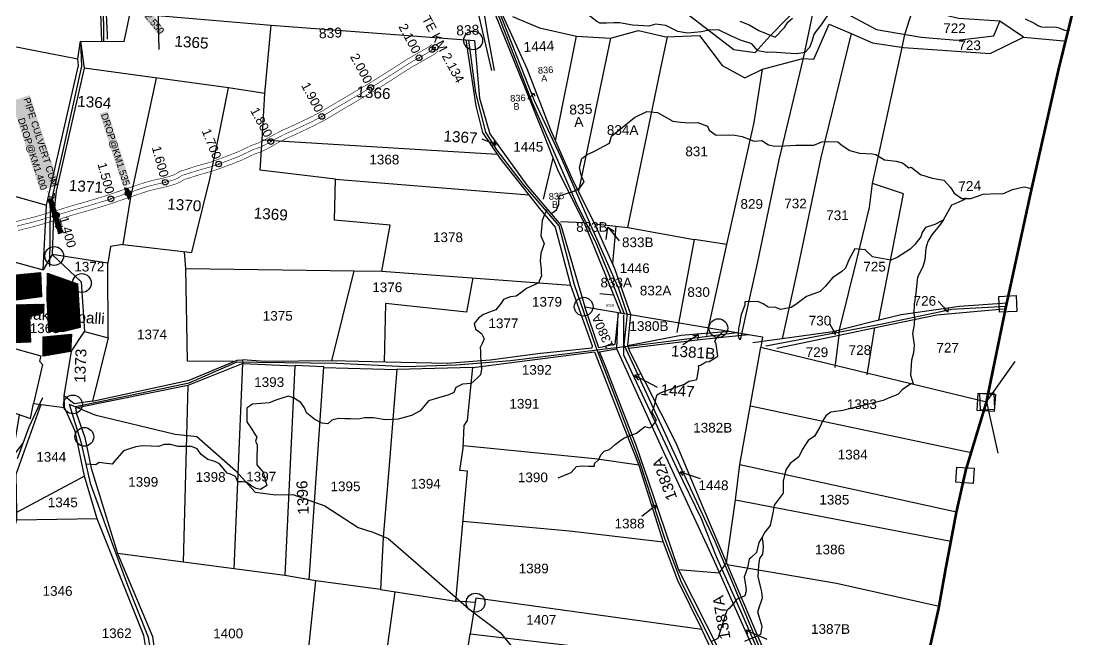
# Model space of a CAD drawing. Header units: millimetres. Extents: x 194974 to 210505, y 1603976 to 1614238.
# Drawn here: x 197916 to 199803, y 1605744 to 1606831 of the extents above; entities that cross this region are included whole.
import ezdxf
from ezdxf.enums import TextEntityAlignment as Align

# ---------------------------------------------------------------- set-up
doc = ezdxf.new("R2010")
doc.units = ezdxf.units.MM
doc.header["$LTSCALE"] = 15
doc.header["$PDMODE"] = 32
doc.header["$PDSIZE"] = 10
doc.linetypes.add('HIDDEN2', pattern=[0.1875, 0.125, -0.0625])
for name, color, linetype in [('BOUNDRY STONES', 240, 'Continuous'), ('CANAL1', 7, 'Continuous'), ('CSMark', 72, 'Continuous'), ('PLOTS', 7, 'Continuous'), ('PLOTS NO', 7, 'Continuous'), ('ROADS', 1, 'Continuous'), ('STREAMS', 4, 'Continuous'), ('STRUCTURE', 5, 'Continuous'), ('text2', 7, 'Continuous'), ('VILLAGE', 7, 'Continuous'), ('VILLAGE BOUNDRY', 5, 'Continuous')]:
    doc.layers.add(name, color=color, linetype=linetype)
doc.styles.get("Standard").update_dxf_attribs({"font": 'arial.ttf'})
doc.dimstyles.get("Standard").update_dxf_attribs({"dimtxt": 0.18, "dimasz": 0.18, "dimexe": 0.18, "dimexo": 0.0625, "dimgap": 0.09, "dimtad": 0, "dimtih": 1, "dimtoh": 1, "dimdec": 4, "dimzin": 0, "dimdsep": 46, "dimtxsty": 'Standard', "dimcen": 0.09, "dimadec": 0, "dimazin": 0, "dimtfac": 1, "dimtdec": 4, "dimtofl": 0, "dimtmove": 0, "dimatfit": 3, "dimfxl": 1, "dimtolj": 1, "dimtzin": 0, "dimarcsym": 0})

# ---------------------------------------------------------------- blocks, each defined once
blk = doc.blocks.new('DROP')
h = blk.add_hatch()
h.set_pattern_fill('ANSI31', color=1, scale=10, angle=45)
h.set_pattern_definition([(90, (-324.4107, -25.7687), (-1.25, 0), [])])
h.paths.add_polyline_path([(-9.9, -4.3), (-13.8, 4.1), (13.8, 4.1), (10.2, -4.3)])
at = {"layer": 'STRUCTURE', "color": 5, "const_width": 0.49}
blk.add_lwpolyline([(-9.9, -4.3), (-13.8, 4.1), (13.8, 4.1), (10.2, -4.3), (-9.9, -4.3)], dxfattribs=at)
at = {"layer": 'STRUCTURE', "color": 5}
blk.add_circle((0, 0), 1.33, dxfattribs=at)
blk = doc.blocks.new('SP')
at = {"layer": 'STRUCTURE'}
h = blk.add_hatch(dxfattribs=at)
h.set_pattern_fill('DASH', color=256, scale=8, style=0)
h.set_pattern_definition([(0, (0, 0), (1, 1), [1, -1])])
edge = h.paths.add_edge_path()
edge.add_spline(control_points=[(769825.7, 1706742.1), (769825.3, 1706741.8), (769823.8, 1706740.8), (769820.9, 1706740.3), (769817, 1706739.7), (769811.4, 1706738.9), (769804, 1706739.7), (769798.4, 1706741), (769795.6, 1706741.6)], knot_values=[0, 0, 0, 0, 1.613557, 5.24513, 8.624976, 13.470124, 22.190216, 30.746377, 30.746377, 30.746377, 30.746377], degree=3, periodic=0)
edge.add_line((769795.6, 1706741.6), (769792.6, 1706739.6))
edge.add_line((769792.6, 1706739.6), (769732.6, 1706739.6))
edge.add_line((769732.6, 1706739.6), (769729.6, 1706741.6))
edge.add_spline(control_points=[(769729.6, 1706741.6), (769726.9, 1706740.9), (769721.3, 1706739.5), (769713.9, 1706738.5), (769708.3, 1706739.1), (769704.4, 1706739.6), (769701.5, 1706740), (769700, 1706741), (769699.5, 1706741.3)], knot_values=[0, 0, 0, 0, 8.556161, 17.276253, 22.121402, 25.501247, 29.13282, 30.746377, 30.746377, 30.746377, 30.746377], degree=3, periodic=0)
edge.add_line((769699.5, 1706741.3), (769699.5, 1706722.1))
edge.add_spline(control_points=[(769699.5, 1706722.1), (769700, 1706722.4), (769701.4, 1706723.4), (769704.3, 1706724), (769708.2, 1706724.5), (769713.8, 1706725.3), (769721.2, 1706724.5), (769726.8, 1706723.3), (769729.6, 1706722.6)], knot_values=[0, 0, 0, 0, 1.613557, 5.24513, 8.624976, 13.470124, 22.190216, 30.746377, 30.746377, 30.746377, 30.746377], degree=3, periodic=0)
edge.add_line((769729.6, 1706722.6), (769732.6, 1706724.6))
edge.add_line((769732.6, 1706724.6), (769792.6, 1706724.6))
edge.add_line((769792.6, 1706724.6), (769795.6, 1706722.6))
edge.add_spline(control_points=[(769795.6, 1706722.6), (769798.4, 1706723.3), (769803.9, 1706724.8), (769811.3, 1706725.8), (769817, 1706725.1), (769820.9, 1706724.7), (769823.8, 1706724.2), (769825.2, 1706723.3), (769825.7, 1706723)], knot_values=[0, 0, 0, 0, 8.556161, 17.276253, 22.121402, 25.501247, 29.13282, 30.746377, 30.746377, 30.746377, 30.746377], degree=3, periodic=0)
edge.add_line((769825.7, 1706723), (769825.7, 1706742.1))
h.paths.add_polyline_path([(769764.2, 1706732.1, -1), (769761.1, 1706732.1, -1)], flags=0)
h.paths.add_polyline_path([(769761.1, 1706732.1, 1), (769764.2, 1706732.1, 1)], flags=16)
at = {"layer": 'STRUCTURE', "const_width": 0.628}
for points in [[(769726.6, 1706747.6), (769726.6, 1706743.6), (769732.6, 1706739.6), (769792.6, 1706739.6), (769798.6, 1706743.6), (769798.6, 1706747.6)], [(769726.6, 1706716.6), (769726.6, 1706720.6), (769732.6, 1706724.6), (769792.6, 1706724.6), (769798.6, 1706720.6), (769798.6, 1706716.6)]]:
    blk.add_lwpolyline(points, dxfattribs=at)
at = {"layer": 'STRUCTURE', "color": 3}
blk.add_lwpolyline([(769732.6, 1706724.6), (769792.6, 1706724.6)], dxfattribs=at)
blk.add_lwpolyline([(769732.6, 1706724.6), (769792.6, 1706724.6)], dxfattribs=at)
at = {"layer": 'STRUCTURE', "color": 0}
blk.add_circle((769762.6, 1706732.1), 1.55, dxfattribs=at)
at = {"layer": 'STRUCTURE'}
for points in [[(769699.5, 1706741.3), (769700.9, 1706740.5), (769704.4, 1706739.6), (769707.8, 1706739.2), (769712.6, 1706738.8), (769721.3, 1706739.7), (769729.6, 1706741.6)], [(769699.5, 1706722.1), (769700.9, 1706723), (769704.4, 1706724), (769707.7, 1706724.5), (769712.5, 1706725), (769721.2, 1706724.4), (769729.6, 1706722.6)], [(769825.7, 1706742.1), (769824.3, 1706741.3), (769820.8, 1706740.3), (769817.5, 1706739.8), (769812.7, 1706739.2), (769804, 1706739.9), (769795.6, 1706741.6)], [(769825.7, 1706723), (769824.3, 1706723.8), (769820.8, 1706724.7), (769817.4, 1706725.1), (769812.6, 1706725.5), (769803.9, 1706724.6), (769795.6, 1706722.6)]]:
    blk.add_spline(points, degree=3, dxfattribs=at)
at = {"layer": 'STRUCTURE', "color": 0}
blk.add_text('STREAM', height=5, dxfattribs=at).set_placement((769684.3, 1706732.1), align=Align.MIDDLE_CENTER)
for points in [[(769727.4, 1706732.1), (769700.8, 1706732.1)], [(769824.4, 1706732.1), (769800.5, 1706732.1)]]:
    blk.add_leader(points, dimstyle='Standard', override={"dimasz": 10, "dimgap": 0.09, "dimtad": 0}, dxfattribs=at)

msp = doc.modelspace()

# ---------------------------------------------------------------- hatches: boundary and pattern name
at = {"layer": 'VILLAGE'}
h = msp.add_hatch(dxfattribs=at)
h.set_pattern_fill('ANSI31', color=30, scale=11.805297, angle=2.6274)
h.set_pattern_definition([(47.627391, (153890.0272, 1592848.3399), (-1.09018614, 0.99452142), [])])
h.paths.add_polyline_path([(197954.6, 1606276.1), (198004.4, 1606281), (198002.6, 1606250.8), (197954.5, 1606242.1)])
h.paths.add_polyline_path([(197863.1, 1606331.9), (197955.5, 1606333.9), (197954.5, 1606318.7), (197930.7, 1606311.5), (197932.3, 1606266.9), (197863.3, 1606264.5)])
h.paths.add_polyline_path([(197962.3, 1606388.4), (198014.9, 1606369.6), (198019.8, 1606292.7), (197990.9, 1606285.6), (197964.2, 1606285.8), (197961.5, 1606343.8)])
h.paths.add_polyline_path([(197902.3, 1606385.1), (197949.9, 1606389.5), (197951.6, 1606347), (197897.1, 1606339.5)])

# ---------------------------------------------------------------- linework, layer by layer
at = {"layer": 'BOUNDRY STONES', "color": 1}
for points in [[(199636.3, 1606347.5), (199666.5, 1606348.9), (199667.8, 1606320.9), (199637.6, 1606319.5)], [(199600.2, 1606177.1), (199630.3, 1606175.1), (199628.2, 1606144.8), (199598.2, 1606146.8)], [(199602.9, 1606176.8), (199627.6, 1606178), (199628.9, 1606148.5), (199604.3, 1606147.4)], [(199562.3, 1606047.1), (199593.1, 1606045), (199591.4, 1606018.4), (199560.5, 1606020.4)]]:
    msp.add_lwpolyline(points, close=True, dxfattribs=at)
for points in [[(199614.6, 1606162.2), (199664.9, 1606232.7)], [(199614.6, 1606162.2), (199634.5, 1606071.6)]]:
    msp.add_lwpolyline(points, dxfattribs=at)
for centre in [(198711.2, 1606797.9), (197973.9, 1606418.6), (198022.6, 1606371), (198905.7, 1606329.4), (199142.7, 1606291.6), (198006.9, 1606157.4), (198026.9, 1606100.4), (198715.5, 1605808.7)]:
    msp.add_circle(centre, 16.5, dxfattribs=at)
at = {"layer": 'CANAL1', "color": 200, "const_width": 1}
for points in [[(197906, 1606478.8), (197917.2, 1606481.8), (197928.7, 1606484.5), (197945.2, 1606488.9), (197963.9, 1606494.6), (197979.5, 1606499), (198001.6, 1606505.9), (198026.9, 1606513.1), (198063.3, 1606524), (198093.1, 1606534.2), (198120.7, 1606543.6), (198133.7, 1606547.9), (198148.1, 1606551.7), (198167.9, 1606556.2), (198182, 1606560.2), (198188, 1606562.8), (198195.6, 1606567.8), (198203.7, 1606570.1), (198226.1, 1606577.3), (198248.7, 1606583.5), (198276.5, 1606593.7), (198298.3, 1606602.2), (198320.3, 1606612.8), (198333, 1606617.3), (198342.2, 1606621.7), (198359.9, 1606631.7), (198376.1, 1606640), (198390.8, 1606646.5), (198424.5, 1606662.4), (198446.2, 1606673.9), (198465.9, 1606685.8), (198507, 1606709.9), (198538.6, 1606728.6), (198593.4, 1606763.6), (198633.8, 1606786.8), (198639.2, 1606791.6)], [(197910.4, 1606463.4), (197921.1, 1606466.2), (197932.6, 1606468.9), (197949.6, 1606473.5), (197968.4, 1606479.3), (197984.1, 1606483.7), (198006.2, 1606490.6), (198031.4, 1606497.7), (198068.2, 1606508.7), (198098.3, 1606519.1), (198125.8, 1606528.5), (198138.2, 1606532.5), (198151.9, 1606536.1), (198171.9, 1606540.6), (198187.5, 1606545.1), (198195.8, 1606548.7), (198202.4, 1606553.1), (198208.3, 1606554.8), (198230.7, 1606561.9), (198253.6, 1606568.3), (198282.2, 1606578.7), (198304.7, 1606587.5), (198326.5, 1606598), (198339.2, 1606602.5), (198349.5, 1606607.5), (198367.5, 1606617.7), (198382.9, 1606625.6), (198397.4, 1606631.9), (198431.6, 1606648.1), (198454.1, 1606659.9), (198474.1, 1606672.1), (198515.1, 1606696.1), (198547, 1606715), (198601.7, 1606750), (198643.2, 1606773.7), (198649.8, 1606779.6)]]:
    msp.add_lwpolyline(points, dxfattribs=at)
at = {"layer": 'CANAL1', "color": 1, "linetype": 'HIDDEN2', "ltscale": 4, "const_width": 1}
msp.add_lwpolyline([(197908.2, 1606471.1), (197919.2, 1606474), (197930.7, 1606476.7), (197947.4, 1606481.2), (197966.2, 1606487), (197981.8, 1606491.4), (198003.9, 1606498.3), (198029.2, 1606505.4), (198065.8, 1606516.4), (198095.7, 1606526.6), (198123.3, 1606536), (198135.9, 1606540.2), (198150, 1606543.9), (198169.9, 1606548.4), (198184.8, 1606552.6), (198191.9, 1606555.8), (198199, 1606560.4), (198206, 1606562.5), (198228.4, 1606569.6), (198251.2, 1606575.9), (198279.4, 1606586.2), (198301.5, 1606594.9), (198323.4, 1606605.4), (198336.1, 1606609.9), (198345.8, 1606614.6), (198363.7, 1606624.7), (198379.5, 1606632.8), (198394.1, 1606639.2), (198428.1, 1606655.2), (198450.1, 1606666.9), (198470, 1606679), (198511, 1606703), (198542.8, 1606721.8), (198597.6, 1606756.8), (198638.5, 1606780.3), (198644.5, 1606785.6)], dxfattribs=at)
at = {"layer": 'PLOTS'}
for points in [[(197896.4, 1607809), (197928.7, 1607734.7), (197953.3, 1607610), (197977.8, 1607503.3), (197983.4, 1607490.7), (197990.8, 1607442.1), (198012.4, 1607309.8), (198016.8, 1607274.5), (198031.7, 1607132.4), (198048.5, 1607025.9), (198061.5, 1606954.9), (198064, 1606869.3), (198066.8, 1606807.4), (198066.8, 1606799.9)], [(197896.5, 1607786), (197919.2, 1607733.3), (197931.7, 1607674.7), (197943.9, 1607593.1), (197960.5, 1607495.2), (197974.4, 1607451.8), (197993.8, 1607333.8), (198002.9, 1607246.3), (198024.1, 1607126.9), (198042.5, 1607023.3), (198048.6, 1606943.5), (198055.6, 1606845.9), (198056.9, 1606796.1)], [(196732.1, 1607224), (197074.8, 1607172.3), (197017, 1607059.9), (197369.3, 1606989.3), (197626.5, 1606880.8), (197730.8, 1606836), (197816.6, 1606807.8), (197870.8, 1606793.5), (198015.5, 1606765.3), (198020.4, 1606796.4), (198096.8, 1606795.7), (198107.8, 1606845.5), (198356, 1606824.9), (198713.3, 1606797.5), (198722.2, 1606696.5), (198740.3, 1606633.3), (198805.6, 1606543.4), (198865.2, 1606472.6), (198907.7, 1606329.3), (199143.8, 1606289.3), (199220.6, 1606276.3), (199217.6, 1606258.4), (199614.6, 1606162.2)], [(198690.2, 1607051), (198706, 1607040.8), (198810.2, 1606991.5), (198815, 1606946.1), (198868.1, 1606900.3), (198928.8, 1606886.5), (199012.2, 1606875), (199084.3, 1606847.8), (199169.9, 1606782.1), (199207.7, 1606776.8), (199233.8, 1606805.9), (199318.5, 1606892.9)], [(199348.4, 1606222.2), (199355.1, 1606279.4), (199356.1, 1606288.4), (199387.3, 1606416.6), (199408.6, 1606504), (199413.8, 1606545.9), (199443.8, 1606683.2), (199466.1, 1606785.4), (199471.1, 1606808.3), (199483.5, 1606848.9), (199497.2, 1606922.2), (199510.3, 1606992.4), (199353.6, 1607029.9), (199337.4, 1606958.6)], [(199679.5, 1606803.5), (199637.9, 1606831.9), (199565.1, 1606836.2), (199526.8, 1606845.7), (199479.2, 1606850.1), (199422.8, 1606867.3), (199377.1, 1606873.4), (199337.4, 1606958.6), (199318.5, 1606892.9), (199357.2, 1606850.9), (199421.2, 1606816.9), (199499.6, 1606803.4), (199563.2, 1606798.2), (199627.4, 1606806), (199637.9, 1606831.9)], [(198748.5, 1606744.7), (198737.3, 1606808), (198729.7, 1606851.1), (198694.9, 1606935.7)], [(198702.3, 1606917.7), (198727.6, 1606899.8), (198766.6, 1606802.8), (198801.5, 1606716), (198834.2, 1606634.6), (198859.9, 1606570.7), (198896.1, 1606497.6), (198906.3, 1606476.9), (198864.7, 1606478.7)], [(198988.5, 1606315.6), (198960.7, 1606396.1), (198925.6, 1606475.4), (198887.7, 1606549.5), (198847.9, 1606640), (198806.4, 1606747.7), (198763.8, 1606840.5), (198744.3, 1606892.4), (198727.6, 1606899.8)], [(199318.5, 1606892.9), (199291.9, 1606766.5), (199248.9, 1606587.6), (199211.8, 1606408.2), (199180.8, 1606270.9)], [(198155.6, 1606875.1), (198158.2, 1606781.9)], [(198720.3, 1606842.8), (198743.3, 1606745)], [(198780.6, 1606840.1), (198827.9, 1606819.9), (198893.1, 1606805.1), (198952.9, 1606801.5), (199001.9, 1606815.4), (199050.4, 1606803.9), (199109.8, 1606806.6), (199149.2, 1606753.7), (199189, 1606732.2), (199220.5, 1606747.3), (199291.2, 1606766.3), (199311, 1606765.1), (199337.9, 1606826.6), (199376.4, 1606809.8), (199414.1, 1606793.3), (199468.5, 1606785.1), (199621.1, 1606774.7), (199679.5, 1606803.5), (199750.5, 1606797)], [(198339.6, 1606622.8), (198344.3, 1606704.7), (198356, 1606824.9)], [(198856.3, 1606621), (198893.1, 1606805.1)], [(198952.9, 1606801.5), (198896.4, 1606532.6)], [(198925.6, 1606475.4), (198983.5, 1606468.8), (199040.9, 1606746.2), (199052.9, 1606804)], [(199376.4, 1606809.8), (199322.9, 1606591.7), (199282.7, 1606398.6), (199255.2, 1606272.9), (199203.6, 1606265.8)], [(198020.4, 1606796.4), (198023.8, 1606770.3), (198026.6, 1606748.9), (198002.7, 1606643.5), (197977.5, 1606532.4), (197972.6, 1606490.2), (197970.2, 1606421), (197954.5, 1606394.3), (197960.2, 1606508)], [(198698, 1606798.7), (198715.6, 1606682.6), (198727.5, 1606635.9), (198758.1, 1606590.8), (198830.5, 1606499.2), (198855.6, 1606469.4), (198882.3, 1606367), (198920.4, 1606260.3), (198919.9, 1606256.2), (198887.3, 1606253), (198829.8, 1606247.2), (198741.2, 1606235.3), (198665.6, 1606229.5), (198557.6, 1606232), (198462.2, 1606234.1), (198344.9, 1606233), (198305.5, 1606235.8)], [(197814.5, 1606548.9), (197960.2, 1606508), (197997.5, 1606669.4), (198016.9, 1606753.5), (198015.5, 1606765.3)], [(198344.3, 1606704.7), (198280.7, 1606714.2), (198026.6, 1606748.9)], [(199157.9, 1606438.7), (199205.6, 1606653.4), (199220.5, 1606747.3)], [(198153.6, 1606731.5), (198108.3, 1606522.3), (198094.7, 1606439), (198073.1, 1606435.5), (198068.5, 1606405.8)], [(198094.7, 1606439), (198215.8, 1606424.5), (198225, 1606461.3), (198248, 1606553.9), (198265.3, 1606638.4), (198280.7, 1606714.2)], [(198469.1, 1606553.9), (198336.4, 1606569.3), (198339.6, 1606622.8), (198753.3, 1606597.8)], [(198834.8, 1606518.3), (198851.9, 1606590.6)], [(198550.2, 1606392), (198564.9, 1606472.8), (198467.3, 1606481.7), (198469.1, 1606553.9), (198809.1, 1606526.2)], [(199425.2, 1606305.5), (199468.5, 1606527.8), (199413.8, 1606545.9)], [(197602.3, 1606490.3), (197954.5, 1606394.3)], [(198906.3, 1606476.9), (198937.4, 1606400.4), (198971.1, 1606318.6)], [(198962.5, 1606471.2), (198956.5, 1606405.4)], [(198983.5, 1606468.8), (199100.1, 1606447.5), (199069.4, 1606284)], [(199122.2, 1606278.4), (199157.9, 1606438.7), (199100.1, 1606447.5)], [(198205.8, 1606396.4), (198203.2, 1606426)], [(197882.7, 1606261.5), (197950.6, 1606243.1), (197948, 1606233.5), (197953.1, 1606227.8), (197937.2, 1606159.1), (197992, 1606152.1), (197991.4, 1606172.8), (198004.6, 1606251.3), (198027, 1606286), (198068.6, 1606274.5), (198068.5, 1606405.8), (197970.2, 1606421), (198021.6, 1606373.2), (198027, 1606286)], [(198289.3, 1606232.7), (198208.3, 1606233.8), (198205.8, 1606396.4), (198501.5, 1606392.6), (198550.2, 1606392), (198882.3, 1606367)], [(198462.2, 1606234.1), (198501.5, 1606392.6)], [(198710.9, 1606379.9), (198699.5, 1606319.9), (198557, 1606335.2), (198554.6, 1606232)], [(198934.2, 1606352.5), (198957.9, 1606350.5)], [(198966.5, 1606317.9), (198960.8, 1606262.6), (198932.4, 1606257.2), (198907.7, 1606329.3)], [(199650.1, 1606335.5), (199566.9, 1606329.8), (199464.5, 1606315.3), (199413.1, 1606302.5), (199344.1, 1606285.4), (199255.2, 1606272.9)], [(199391.8, 1605118.4), (199326.2, 1605297.1), (199287.7, 1605401.9), (199241.2, 1605528.7), (199218.8, 1605589.4), (199147.6, 1605718.6), (199072.3, 1605866.8), (199027.3, 1606000), (198998.3, 1606085.8), (198943.3, 1606225.7), (198933.8, 1606250), (198964.2, 1606255.1), (198966.5, 1606317.9)], [(198988.3, 1606315.9), (198982.6, 1606261.3), (198986.5, 1606251.2), (199067.8, 1606089.6), (199116.7, 1605973.9), (199156.8, 1605879), (199206.6, 1605761.3), (199263.6, 1605628.4), (199287, 1605575.4), (199359, 1605421.9), (199368.9, 1605401), (199424.1, 1605288.5), (199466.9, 1605182.3), (199490.2, 1605124.4)], [(199245.8, 1606256.3), (199355.1, 1606279.4), (199427.6, 1606294.4), (199527.2, 1606315), (199644.6, 1606325.8)], [(199404.5, 1606209.6), (199418.2, 1606292.5)], [(198068.6, 1606274.5), (198041.1, 1606163), (198009.2, 1606158.3), (197991.4, 1606172.8)], [(198982.6, 1606261.3), (199077.5, 1606279.5), (199162.3, 1606286.2)], [(198984.5, 1606256.2), (199115.3, 1606272.5), (199195.8, 1606280.5)], [(199488.6, 1605099), (199404.6, 1605292), (199348, 1605405.4), (199266.1, 1605589), (199199.1, 1605738.9), (199133.9, 1605885), (199047, 1606073.7), (198964.2, 1606255.1)], [(199180.6, 1606051.8), (199217.6, 1606258.4)], [(198041.1, 1606163), (198211.5, 1606200), (198296, 1606235.5), (198305.5, 1606235.8), (198305.7, 1606229.3), (198209.2, 1606191), (198011.3, 1606150.8), (198013.3, 1606141.1), (198027.7, 1606099), (198038.9, 1606045.1), (198060.6, 1605974.8), (198085.3, 1605895.1), (198125.3, 1605800.5), (198147.1, 1605749), (198154.3, 1605692.4), (198168, 1605586.4), (198175.5, 1605498.4), (198181.3, 1605408.1), (198206, 1605332.9), (198208, 1605238.5), (198212.1, 1605206.9), (198246.6, 1605099.3)], [(198710.7, 1606222.3), (198924.9, 1606249.8), (198975, 1606120.6), (199002.7, 1606050.8), (198925.4, 1606061.5), (198693.9, 1606084.4)], [(197833.9, 1606227.6), (197825.3, 1606169.8), (197932.2, 1606132.6), (197937.2, 1606159.1)], [(198290.6, 1605868.1), (198305.7, 1606229.3), (198397.6, 1606225.4), (198379.7, 1605856.3)], [(198422.3, 1605849.1), (198448.3, 1606223.5), (198397.7, 1606226)], [(198448.3, 1606222.4), (198576.9, 1606219.1), (198563.9, 1606057.6), (198553.1, 1605923.3), (198548.2, 1605831.8), (198434.6, 1605847)], [(198548.2, 1605831.8), (198680.7, 1605811.2), (198701.2, 1606040.2), (198687.9, 1606041.4), (198693.7, 1606080.2), (198695.1, 1606120.2), (198701.2, 1606128.9), (198710.7, 1606222.3), (198576.9, 1606219.1)], [(198209.2, 1606191), (198200.6, 1605879.9)], [(197950.2, 1606157.4), (197906.5, 1606034), (197907.6, 1605967.4), (197907.8, 1605953.9), (197895.3, 1605914.6), (197878.2, 1605906.9), (197879.7, 1605917.8), (197894.2, 1606026), (197913, 1606139.3)], [(198027.2, 1606031.2), (198011, 1606110.2), (197992, 1606152.1)], [(199199.1, 1606155.1), (199587.5, 1606072.6)], [(199002.7, 1606050.8), (199045.6, 1605914.8), (198880.7, 1605934.7), (198693.2, 1605951.5)], [(199172.7, 1605989.4), (199180.6, 1606051.8), (199430.7, 1605996.9), (199561.7, 1605968.2)], [(198049.7, 1605956.2), (198027.2, 1606031.2), (197907.6, 1605967.4)], [(199156.8, 1605879), (199172.7, 1605989.4), (199551.9, 1605916.7)], [(198140.7, 1605697.9), (198131.9, 1605750.8), (198049.7, 1605956.2), (197907.8, 1605953.9)], [(199045.6, 1605914.8), (199070.7, 1605848.5), (199113.5, 1605761.4), (198889.3, 1605792.5), (198715.8, 1605816.5), (198714.8, 1605809.2), (198680.7, 1605811.2)], [(198413.9, 1605650.5), (198434.6, 1605847), (198379.7, 1605856.3), (198085.3, 1605895.1)], [(199144.7, 1605861), (199156.8, 1605879)], [(199072.3, 1605866.8), (199144.7, 1605861)], [(199158.1, 1605876), (199350.4, 1605843), (199531.2, 1605802.3)], [(198541.5, 1605595.1), (198574.2, 1605827.8)], [(198714.8, 1605809.2), (198705.8, 1605754), (199024.5, 1605717.1), (199141.2, 1605703.6), (199113.5, 1605761.4)], [(199141.2, 1605703.6), (199200.8, 1605593.9), (198691.8, 1605662.1), (198705.8, 1605754)]]:
    msp.add_lwpolyline(points, dxfattribs=at)
at = {"layer": 'PLOTS NO'}
for points in [[(198807.4, 1606694.2), (198818.7, 1606704.5)], [(198815.9, 1606705), (198818.7, 1606704.5), (198819.3, 1606699.9)], [(198751.4, 1606614.1), (198726.8, 1606624.1)], [(198744.4, 1606613.7), (198751.4, 1606614.1), (198747.4, 1606619.9)], [(197965.8, 1606523.1), (197973.9, 1606520.6), (197974.6, 1606529.2)], [(198945, 1606447.3), (198948.4, 1606469.4), (198959.6, 1606462.5)], [(198948.4, 1606469.4), (198968.4, 1606445.4)], [(199547, 1606320.2), (199529.4, 1606339.3)], [(199539.7, 1606324.5), (199547, 1606320.2), (199547.9, 1606326.1)], [(199349.1, 1606280.9), (199339, 1606299.3)], [(199107.3, 1606279.6), (199079.9, 1606262)], [(199098, 1606278.6), (199107.3, 1606279.6), (199106.7, 1606272.5)], [(199343.2, 1606284.1), (199349.1, 1606280.9), (199350, 1606285.9)], [(199002.7, 1606200.2), (198995, 1606208.6), (199005, 1606211.4)], [(198995, 1606208.6), (199035.1, 1606187.5)], [(199080.7, 1606032.5), (199075.4, 1606038.7), (199083.7, 1606039.4)], [(199075.4, 1606038.7), (199110.7, 1606027.2)], [(199032.9, 1605979.3), (199008.1, 1605960.5)], [(199026.4, 1605980.5), (199032.9, 1605979.3), (199031.4, 1605971.2)], [(199200, 1605758.8), (199191.7, 1605760.1), (199193.8, 1605753.8)], [(199191.7, 1605760.1), (199228, 1605744.2)]]:
    msp.add_lwpolyline(points, dxfattribs=at)
at = {"layer": 'ROADS'}
for points in [[(197892.6, 1607810.2), (197923.7, 1607730.7), (197943.4, 1607635.2), (197964.6, 1607542.9), (197985.4, 1607434.8), (198002, 1607327.7), (198012.7, 1607225.1), (198027.8, 1607134.2), (198040.3, 1607054.3), (198054.9, 1606958.4), (198060.9, 1606824.6), (198060.5, 1606796.1)], [(198676.3, 1607053.5), (198687.6, 1606989.1), (198713, 1606937.9), (198736.8, 1606889.8), (198772.7, 1606797.3), (198814.9, 1606688.7), (198859.5, 1606586.9), (198891.1, 1606514.6), (198927.9, 1606440.8), (198962.7, 1606354.4), (198976.2, 1606317.7)], [(198982.2, 1606316.7), (198967.4, 1606360.9), (198918.4, 1606472.8), (198866.2, 1606591.8), (198819.2, 1606691.5), (198778.6, 1606794.1), (198740.5, 1606891.3)], [(199226.4, 1606260.6), (199430.9, 1606299.3), (199553.6, 1606324.8), (199649, 1606330.2)]]:
    msp.add_lwpolyline(points, dxfattribs=at)
at = {"layer": 'ROADS', "color": 1}
for points in [[(198020.4, 1606796.4), (198022, 1606752.7), (197988, 1606599), (197966.5, 1606507.2), (197965.8, 1606399.9)], [(199383.3, 1605124), (199343.1, 1605242.9), (199282.3, 1605404.3), (199243.8, 1605506.4), (199211.7, 1605591.8), (199138.3, 1605724.4), (199078.6, 1605842.9), (199049.3, 1605920), (199004, 1606057.7), (198963.3, 1606164.7), (198927.3, 1606259.2), (198889.7, 1606368), (198862.6, 1606471.9), (198799.9, 1606544.5), (198753.1, 1606605.3), (198733.4, 1606636.7), (198715.9, 1606705.7), (198703.6, 1606798.3)], [(198976, 1606315.3), (198975.8, 1606244.4), (199040.2, 1606107.2), (199069.6, 1606044.6), (199112.3, 1605956.6), (199139.1, 1605890), (199183.8, 1605788.9), (199224.8, 1605694.5), (199270.6, 1605590.1), (199317.1, 1605489.6), (199365.4, 1605385.4), (199410.2, 1605291.3), (199462.1, 1605176.7), (199489, 1605104.3)], [(199490.2, 1605118.8), (199453.9, 1605204.7), (199416.5, 1605291.3), (199362.1, 1605404.4), (199316.5, 1605501.4), (199262, 1605617.5), (199216, 1605727.6), (199167.4, 1605844.2), (199136.9, 1605916.3), (199072.2, 1606057), (198976.9, 1606262.2), (198982.6, 1606316.6)], [(198011, 1606153.6), (198063, 1606164.4), (198211.4, 1606195.4), (198295.8, 1606232.2), (198332.7, 1606231.5), (198471.4, 1606230), (198592.9, 1606224.3), (198681.2, 1606227.1), (198777, 1606234.9), (198929.5, 1606253.5), (198963.1, 1606257.6), (199013.3, 1606263.6), (199175.3, 1606284)], [(197953.3, 1606168.8), (197929.3, 1606117.6), (197908.7, 1606061.4)], [(198000.3, 1606158), (198020.8, 1606091.8), (198037.3, 1606018.7), (198066, 1605939.8), (198102.6, 1605839.4), (198139.2, 1605748.2), (198162.8, 1605606.4), (198171.6, 1605474.1), (198180.3, 1605395.6), (198197.9, 1605334.9), (198204.2, 1605230), (198222.2, 1605165), (198243.5, 1605095.7)], [(198000.3, 1606158), (198045.3, 1606139.2), (198187, 1606105), (198224.6, 1606101), (198292.8, 1606040.9), (198327.4, 1606003.1), (198364.2, 1605998.4), (198393.9, 1605999), (198450.4, 1605979.1), (198509.1, 1605940.6), (198534.4, 1605932.9), (198561.8, 1605921.4), (198610.4, 1605879.1), (198670, 1605827.2), (198703.7, 1605797.9), (198758.7, 1605756.4), (198833, 1605665.9)], [(196788, 1605201.7), (196886.8, 1605283.8), (196911.8, 1605304.5), (196952.3, 1605320.2), (197057.8, 1605323.9), (197087, 1605323), (197129.9, 1605451.2), (197157.6, 1605491), (197229.7, 1605518.4), (197279.7, 1605547.9), (197337, 1605588.5), (197383.8, 1605645.8), (197439.8, 1605703.9), (197586.2, 1605800.1), (197655.5, 1605879.9), (197728.5, 1605896.6), (197802.3, 1605924.4), (197810, 1605977.9), (197820.3, 1605988), (197879.7, 1606038.9), (197919, 1606089.5)]]:
    msp.add_lwpolyline(points, dxfattribs=at)
at = {"layer": 'STREAMS'}
for points in [[(199341.1, 1606851.8), (199323.1, 1606824.5), (199314, 1606813.3), (199310.8, 1606808), (199307.1, 1606795.8), (199303, 1606785.3), (199294.8, 1606776.5), (199281, 1606774.2), (199260.6, 1606775.4), (199237, 1606776.9), (199228.3, 1606776.5), (199212, 1606779.8), (199201.7, 1606791.7), (199181.5, 1606798.5), (199165.6, 1606805.6), (199143.1, 1606816.5), (199125.9, 1606815.7), (199113, 1606813.1), (199088.6, 1606810.3), (199071.2, 1606813.5), (199050, 1606824), (199032.8, 1606826.4), (199020.3, 1606822.7), (199011.6, 1606823.7), (198991.7, 1606824.5), (198968.8, 1606828.9), (198959, 1606829), (198945.8, 1606828.4), (198934.3, 1606827.9), (198929, 1606831.1), (198905.3, 1606849.5)], [(199180.6, 1606831.9), (199197, 1606825.2), (199213.9, 1606815), (199242.7, 1606803.5), (199259.2, 1606820.3), (199264.8, 1606830.2), (199273.2, 1606837.1)], [(199757.7, 1606814.1), (199753.1, 1606815.3), (199742.2, 1606819.1), (199737.7, 1606820.5), (199732.4, 1606821.2), (199719.9, 1606820.6), (199712, 1606821), (199704.7, 1606823.5), (199698.1, 1606828), (199683.4, 1606835.2)], [(198849.5, 1606494), (198858, 1606500), (198862.2, 1606509.4), (198862.5, 1606524.3), (198888.3, 1606532.7), (198899.3, 1606538.8), (198906.6, 1606548.9), (198902, 1606559), (198898.2, 1606574.2), (198902.6, 1606590.3), (198912.1, 1606597.4), (198923.6, 1606602.5), (198951.2, 1606617.1), (198954.8, 1606629.1), (198995.4, 1606662), (199017, 1606672.7), (199035.6, 1606671.2), (199048.9, 1606663.4), (199062.8, 1606655.9), (199076.2, 1606654), (199092.4, 1606653.1), (199106.3, 1606653.4), (199123.7, 1606647.1), (199126.3, 1606640.1), (199139, 1606631), (199160.6, 1606632), (199171.9, 1606630.9), (199184.6, 1606628.9), (199205.9, 1606620.7), (199219.4, 1606622), (199230.8, 1606614.4), (199242.2, 1606612), (199259, 1606612.2), (199279, 1606613.4), (199291.3, 1606613.7), (199310.7, 1606613.3), (199324.6, 1606619.7), (199335.9, 1606620.2), (199352.7, 1606619.4), (199360.5, 1606613), (199374.1, 1606604.2), (199390.8, 1606599.2), (199413.5, 1606598.3), (199419.7, 1606597), (199435, 1606587.6), (199455.8, 1606585.4), (199466.6, 1606582.3), (199478, 1606573.8), (199482, 1606575.1), (199498.5, 1606561.7), (199518.8, 1606555.2), (199539.3, 1606551.9), (199551.9, 1606538.6), (199557.8, 1606529.2), (199571.2, 1606519.5), (199587, 1606519.6), (199609, 1606527.4), (199633.8, 1606528.5), (199643.5, 1606528), (199660.6, 1606535.6), (199677.9, 1606539.9), (199681.4, 1606540.1), (199693.2, 1606537.1)], [(199577.7, 1606520.8), (199574.6, 1606517.4), (199565, 1606512.8), (199553.2, 1606507.7), (199549.3, 1606501.7), (199538.5, 1606481.8), (199523.5, 1606473.7), (199507.2, 1606468.7), (199501.1, 1606460), (199499.2, 1606452.1), (199488.4, 1606438.6), (199480, 1606430.4), (199457.6, 1606415.7), (199446.4, 1606411.3), (199414.2, 1606417.1), (199400.9, 1606429.5), (199382.9, 1606431.3), (199372.4, 1606411.6), (199366.3, 1606397.4), (199360, 1606391.3), (199343.6, 1606380.4), (199330.4, 1606364.6), (199321.7, 1606356), (199297.7, 1606347.1), (199279.1, 1606333), (199270.6, 1606328), (199251.9, 1606324.6), (199243.6, 1606327.8), (199230.2, 1606328.5), (199221.8, 1606334.2), (199212.2, 1606338.3), (199189.3, 1606337.9), (199189.2, 1606332.1), (199182.8, 1606315.8), (199181.4, 1606309.9), (199180.5, 1606301.8), (199178.1, 1606291.1), (199177.5, 1606282.3), (199177.7, 1606277.5), (199179.9, 1606271.7)], [(199538.8, 1606482.1), (199532.1, 1606472.1), (199523.1, 1606461.9), (199518.2, 1606455.9), (199511.3, 1606443.8), (199507.9, 1606432.3), (199505.9, 1606411.8), (199502.3, 1606399.3), (199497.7, 1606390.7), (199493, 1606380.7), (199492.2, 1606370.6), (199490.4, 1606352.7), (199487.4, 1606333.7), (199486.8, 1606317.1), (199488.1, 1606310), (199487, 1606298), (199484.5, 1606282), (199487.4, 1606261.7), (199486.4, 1606248), (199482.4, 1606235.5), (199481, 1606209.1), (199483.7, 1606199.8), (199485.6, 1606193.7)]]:
    msp.add_lwpolyline(points, dxfattribs=at)
at = {"layer": 'STREAMS', "color": 4}
for points in [[(198841.5, 1606500.8), (198836.7, 1606491.8), (198832.9, 1606481.2), (198832, 1606472.8), (198830.9, 1606461.5), (198830.2, 1606454.3), (198833.8, 1606446), (198836, 1606440.8), (198832.4, 1606429.8), (198830.3, 1606423.4), (198829.3, 1606409.9), (198830.1, 1606400.2), (198830.6, 1606395.2), (198831.1, 1606389.4), (198831.6, 1606383.5), (198827.2, 1606374.1), (198827, 1606371.2), (198814.1, 1606365.4), (198804.8, 1606361.2), (198794.8, 1606353.8), (198786.6, 1606347.7), (198776.8, 1606346.6), (198768.7, 1606343.6), (198764.8, 1606342.2), (198760.2, 1606335.4), (198750.9, 1606323.7), (198735, 1606317.8), (198728.4, 1606315.3), (198720.4, 1606309.1), (198713, 1606299.6), (198715.3, 1606290.1), (198725.6, 1606282.4), (198730.6, 1606272.7), (198726.8, 1606264.5), (198723.6, 1606257.5), (198723.9, 1606251.4), (198724.1, 1606245.6), (198724.3, 1606242.4), (198724.9, 1606234.1), (198725.4, 1606228.1), (198726, 1606219.5), (198724.3, 1606209.3), (198719.6, 1606204.6), (198713.1, 1606198.9), (198707.8, 1606194.5), (198692.5, 1606193), (198680.9, 1606187.4), (198677.4, 1606178.6), (198668.6, 1606174.2), (198650.1, 1606169), (198632.4, 1606164), (198618.2, 1606146.3), (198602.4, 1606137.7), (198579, 1606131.3), (198556.4, 1606130.1), (198535.9, 1606134.1), (198520.1, 1606134), (198509.6, 1606131.2), (198495.3, 1606131.9), (198485.1, 1606132.3), (198474, 1606132.7), (198462.7, 1606129.6), (198455.5, 1606123.1), (198445.1, 1606124.4), (198432.6, 1606131.1), (198417.8, 1606142.9), (198414.3, 1606151.3), (198408.2, 1606161), (198394.9, 1606168.9), (198385.8, 1606171.9), (198365.7, 1606165.3), (198351.9, 1606160.1), (198322.7, 1606157.9), (198315.9, 1606153.1), (198312.7, 1606150.8), (198313.1, 1606141), (198313, 1606127), (198321.5, 1606113.6), (198325.9, 1606106.6), (198330.2, 1606099.8), (198328.3, 1606092.9), (198330.8, 1606086.1), (198330.5, 1606060.2), (198330.4, 1606051), (198337.3, 1606043), (198341.4, 1606038.2), (198343.9, 1606028.9), (198346.2, 1606020.4), (198347.8, 1606014.6), (198337, 1606008), (198329.5, 1606009.4), (198321.9, 1606013.7), (198312.9, 1606019.8), (198305.4, 1606021.2), (198297, 1606021.5), (198292.8, 1606030.8), (198284.3, 1606034.9), (198278, 1606036.7), (198271.2, 1606045.1), (198264.8, 1606053.1), (198256.5, 1606056.9), (198244.5, 1606060.6), (198232.5, 1606069.6), (198225.5, 1606079.4), (198215.5, 1606083.3), (198192.3, 1606083.4), (198178.5, 1606086.9), (198167.6, 1606086.8), (198157.2, 1606083.4), (198144.3, 1606083.9), (198129.4, 1606084.6), (198117.3, 1606082.8), (198104.4, 1606078.7), (198095.6, 1606075.9), (198088.8, 1606067.8), (198080.7, 1606058.1), (198075.8, 1606052.3), (198061.5, 1606054.1), (198052.9, 1606055.2), (198047, 1606051.3), (198030.8, 1606052.6)], [(198860.6, 1606028.4), (198870.5, 1606032.5), (198883.5, 1606037.7), (198892.9, 1606048.1), (198901.6, 1606049.1), (198913.9, 1606048.8), (198924.5, 1606048.6), (198924.6, 1606053.7), (198932.4, 1606060.5), (198935.7, 1606069), (198941.8, 1606075.2), (198951, 1606078.2), (198961.2, 1606086.8), (198968.8, 1606092.9), (198976.1, 1606098.1), (198982.9, 1606100.8), (198998.4, 1606106.9), (199006.9, 1606113.5), (199013.2, 1606118.4), (199021.5, 1606116.5), (199026.5, 1606118.7), (199033.8, 1606129.7), (199025.7, 1606144.1), (199028.9, 1606150.8), (199034.6, 1606173.9), (199040, 1606177.8), (199083.3, 1606192.9), (199090.6, 1606198.4), (199100, 1606200.2), (199104.6, 1606201), (199106.5, 1606210.8), (199108.5, 1606221.5), (199107.5, 1606225.8), (199111.2, 1606226.7), (199117.4, 1606230.2), (199120.7, 1606232.2), (199126.6, 1606232.9), (199141.9, 1606242.2), (199138.8, 1606263.4), (199136.2, 1606269), (199140, 1606275), (199146, 1606280.7), (199152.8, 1606287.8)], [(199482.5, 1606194.2), (199476.2, 1606190), (199466, 1606183.1), (199458.4, 1606174.7), (199443.4, 1606168.8), (199433, 1606164.6), (199361.6, 1606147), (199340.4, 1606143.6), (199331.7, 1606137.2), (199326.1, 1606128.1), (199321.3, 1606117.2), (199312, 1606101.4), (199300.8, 1606093.7), (199294.8, 1606085.3), (199290, 1606077.4), (199284.1, 1606065.3), (199269, 1606053.3), (199261.2, 1606042.4), (199259.4, 1606034.5), (199256.8, 1606022.6), (199256.6, 1606001.1), (199241.2, 1605979.9), (199239, 1605969.5), (199235.4, 1605952.9), (199233.6, 1605944.2), (199224.7, 1605932.5), (199219.5, 1605924.1), (199213.8, 1605914.7), (199212, 1605906.6), (199209.7, 1605896.8), (199199.8, 1605887.7), (199196.8, 1605885), (199194.2, 1605869.8), (199188.3, 1605853.6), (199190.4, 1605839.8), (199191.9, 1605829.7), (199189.5, 1605820.4), (199182.8, 1605817.6), (199174.4, 1605814.1), (199168.9, 1605806.7), (199161.5, 1605798.6), (199157.9, 1605794.6), (199141.8, 1605745.8), (199129.2, 1605739.7)], [(199189.1, 1605740.9), (199196.7, 1605744.3), (199202.5, 1605746.9), (199217.2, 1605753.4), (199219.6, 1605766.6), (199214.4, 1605784.2), (199212.2, 1605792.2), (199215.3, 1605802), (199218.1, 1605810.3), (199220.3, 1605816.9), (199219.2, 1605827.5), (199217.5, 1605834.5), (199212.5, 1605854.7), (199214.1, 1605873.8), (199215.6, 1605886.3), (199221.1, 1605893.7), (199222, 1605906.8), (199221.5, 1605914.4), (199219.5, 1605924.1)]]:
    msp.add_lwpolyline(points, dxfattribs=at)
at = {"layer": 'text2', "color": 3}
for p in [(198639, 1606782, 77), (198104, 1606529.3), (197976, 1606489, 75)]:
    msp.add_point(p, dxfattribs=at)
at = {"layer": 'text2', "color": 2, "linetype": 'Continuous'}
for p in [(198644.5, 1606785.6), (198616, 1606767.4), (198531, 1606714.8), (198444.8, 1606664.1), (198355.1, 1606619.8), (198263.4, 1606580.4), (198169.2, 1606548.2), (198073.6, 1606519), (197977.9, 1606490.3)]:
    msp.add_point(p, dxfattribs=at)
at = {"layer": 'VILLAGE', "color": 30}
for points in [[(197902.3, 1606385.1), (197949.9, 1606389.5), (197951.6, 1606347), (197897.1, 1606339.5), (197902.3, 1606385.1)], [(197962.3, 1606388.4), (198014.9, 1606369.6), (198019.8, 1606292.7), (197990.9, 1606285.6), (197964.2, 1606285.8), (197961.5, 1606343.8), (197962.3, 1606388.4)], [(197863.1, 1606331.9), (197955.5, 1606333.9), (197954.5, 1606318.7), (197930.7, 1606311.5), (197932.3, 1606266.9), (197863.3, 1606264.5), (197863.1, 1606331.9)], [(197954.6, 1606276.1), (198004.4, 1606281), (198002.6, 1606250.8), (197954.5, 1606242.1), (197954.6, 1606276.1)]]:
    msp.add_lwpolyline(points, dxfattribs=at)
at = {"layer": 'VILLAGE BOUNDRY', "const_width": 4.72}
for points in [[(199614.6, 1606162.2), (199614.6, 1606162.2), (199614.6, 1606162.2), (199649, 1606330.2), (199693.8, 1606536.2), (199741.9, 1606749.1), (199789.8, 1606942.7), (199819.9, 1607048.4), (199853, 1607165.2), (199887.1, 1607289.6), (199910.9, 1607379.1), (199924, 1607445.1), (199922.4, 1607446.1)], [(199819.9, 1607048.4), (199789.8, 1606942.7), (199741.9, 1606749.1), (199693.8, 1606536.2), (199649, 1606330.2), (199614.2, 1606160.9), (199614.2, 1606160.9), (199614.2, 1606160.9), (199587.5, 1606072.6), (199578, 1606041.3), (199561.6, 1605968), (199542.2, 1605865.5), (199530.3, 1605798.3), (199512.9, 1605720.6)], [(199614.6, 1606162.2), (199614.6, 1606162.2), (199587.5, 1606072.6), (199578, 1606041.3), (199561.6, 1605968), (199542.2, 1605865.5), (199530.3, 1605798.3), (199512.9, 1605720.6)]]:
    msp.add_lwpolyline(points, dxfattribs=at)

# ---------------------------------------------------------------- block references
at = {"layer": 'STRUCTURE', "color": 0, "xscale": 0.5, "yscale": 0.5, "zscale": 0.5, "rotation": 287.3809558813748}
msp.add_blockref('SP', (-731398.2, 1718875.9, 75), dxfattribs=at)
at = {"layer": 'text2', "color": 2, "linetype": 'Continuous', "xscale": 0.7999999999999999, "yscale": 0.7999999999999999, "zscale": 0.7999999999999999, "rotation": 109.943195315988}
msp.add_blockref('DROP', (198104, 1606529.3), dxfattribs=at)

# ---------------------------------------------------------------- texts
at = {"layer": 'CSMark', "color": 1}
for s, rotation, p in [('TE KM 2.134', 298.3026, (198627.4, 1606839.9)), ('2.100', 298.3026, (198586.3, 1606825.9)), ('2.000', 298.3026, (198501.2, 1606773.3)), ('1.900', 298.3026, (198415, 1606722.6)), ('1.800', 298.3026, (198325.4, 1606678.4)), ('1.700', 291.7896, (198240.6, 1606641.8)), ('1.600', 285.4775, (198153.2, 1606611.8)), ('1.500', 285.4775, (198057.6, 1606582.6)), ('1.400', 285.4775, (197990.3, 1606487.7))]:
    msp.add_text(s, height=16, rotation=rotation, dxfattribs=at).set_placement(p, align=Align.MIDDLE_LEFT)
at = {"layer": 'PLOTS NO'}
for s, height, rotation, p in [('839', 17.5, 2.6274, (198440, 1606801.4)), ('838', 17.5, 2.6274, (198681.8, 1606806.3)), ('1365', 19.32, 356.1919, (198184.9, 1606787.1)), ('1444', 17.5, 2.6274, (198800.1, 1606777.4)), ('836', 11.62, 2.6274, (198825.4, 1606739.4)), ('A', 11.6, 2.6274, (198831.1, 1606725.1)), ('1366', 19.32, 356.1919, (198505.3, 1606698.2)), ('1364', 19.32, 356.1919, (198013.9, 1606681.5)), ('836', 11.62, 2.6274, (198776.7, 1606690)), ('B', 11.6, 2.6274, (198782.4, 1606675.7)), ('835', 17.5, 2.6274, (198880.7, 1606667.1)), ('A', 17.5, 2.6274, (198889.3, 1606645.5)), ('1367', 19.32, 356.1919, (198658.4, 1606620.3)), ('1371', 19.32, 356.1919, (197999.1, 1606533.4)), ('724', 17.5, 2.6274, (199565, 1606531.9)), ('1370', 19.32, 356.1919, (198172.3, 1606500.7)), ('835', 11.62, 2.6274, (198844.5, 1606517.4)), ('1369', 19.32, 356.1919, (198324.4, 1606484.7)), ('B', 11.6, 2.6274, (198850.1, 1606503.1)), ('832B', 4.26, 2.6274, (198945.3, 1606329.5)), ('Makkalapalli', 19.32, 356.1919, (197914, 1606308.3)), ('1380A', 15.81, 113.6216, (198959.2, 1606259.3)), ('1373', 19.32, 87.83, (198028.5, 1606195.1)), ('1381B', 19.32, 356.1919, (199058.8, 1606242.2)), ('1447', 19.32, 356.1919, (199040.4, 1606174.1)), ('1382A', 19.32, 110.1747, (199070.6, 1605992.9)), ('1396', 19.32, 92.6396, (198422, 1605964)), ('1387A', 19.32, 99.5286, (199164.2, 1605745.6))]:
    msp.add_text(s, height=height, rotation=rotation, dxfattribs=at).set_placement(p)
for s, p in [('722', (199538.5, 1606810.8)), ('723', (199565.1, 1606780.7)), ('834A', (198946.5, 1606631.7)), ('1445', (198781.8, 1606602.3)), ('1368', (198528.5, 1606579.7)), ('831', (199084.6, 1606594.1)), ('829', (199181.6, 1606501.6)), ('732', (199258.7, 1606502.4)), ('731', (199332.5, 1606481.7)), ('833B', (198892.5, 1606461.1)), ('1378', (198640.4, 1606443)), ('833B', (198973.1, 1606434.1)), ('1372', (198009.3, 1606391.3)), ('1446', (198969, 1606388.5)), ('725', (199397.8, 1606391.3)), ('1376', (198533.6, 1606355)), ('833A', (198935.2, 1606363.3)), ('832A', (199004.5, 1606349.2)), ('830', (199088.1, 1606346.6)), ('726', (199486.3, 1606331.1)), ('1379', (198814.7, 1606329.5)), ('1375', (198340.9, 1606304.8)), ('730', (199301.7, 1606296.3)), ('1363', (197930.7, 1606282.9)), ('1377', (198738.1, 1606291.6)), ('1380B', (198986.2, 1606286.8)), ('1374', (198119.6, 1606272.1)), ('729', (199296.4, 1606240.7)), ('728', (199372, 1606244.6)), ('727', (199526.4, 1606248.7)), ('1392', (198796.8, 1606209.8)), ('1393', (198325.8, 1606188.2)), ('1391', (198775, 1606150.1)), ('1383', (199368.8, 1606149.3)), ('1382B', (199098.4, 1606108)), ('1344', (197942.3, 1606056.6)), ('1384', (199352.7, 1606060.6)), ('1399', (198104.1, 1606012.6)), ('1398', (198222.7, 1606021.2)), ('1397', (198311.8, 1606021.9)), ('1390', (198789.9, 1606020.6)), ('1395', (198460.1, 1606004.8)), ('1394', (198601.4, 1606009.4)), ('1448', (199107.8, 1606006.7)), ('1345', (197962.6, 1605976.6)), ('1385', (199320.4, 1605981.3)), ('1388', (198960, 1605939.3)), ('1386', (199312.9, 1605893.7)), ('1389', (198791.3, 1605860.3)), ('1346', (197953.4, 1605820.7)), ('1407', (198804.6, 1605769.9)), ('1362', (198057.4, 1605746.3)), ('1387B', (199305.8, 1605753.8)), ('1400', (198253.6, 1605746))]:
    msp.add_text(s, height=17, dxfattribs=at).set_placement(p)
at = {"layer": 'STRUCTURE', "color": 5, "char_height": 12, "attachment_point": 1, "bg_fill": 1, "box_fill_scale": 1.1, "bg_fill_color": 7, "bg_fill_true_color": 16777215, "bg_fill_transparency": 0}
for s, insert, width, rotation in [('\\pi0.70666;PIPE CULVERT@KM 2.550', (198036.3, 1606978.9), 209.195, 308.8937), ('\\pi1.41332;PIPE CULVERT CUM \\P\\pi32.33828;DROP@KM1.400', (197930.3, 1606700), 162.791, 287.9222), ('\\pi0.70666;DROP@KM1.535', (198067.2, 1606671.7), 131.997, 287.606)]:
    msp.add_mtext(s, dxfattribs=dict(at, insert=insert, width=width, rotation=rotation))

doc.saveas('drawing.dxf')
